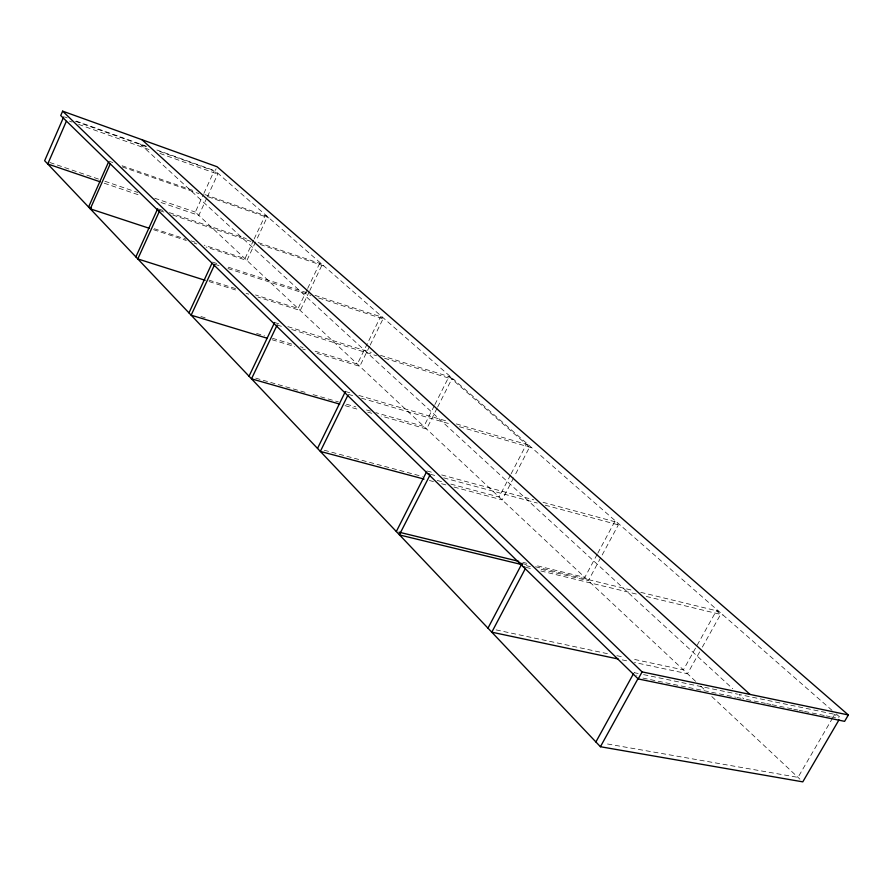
<?xml version="1.0" encoding="UTF-8"?>
<svg xmlns="http://www.w3.org/2000/svg" width="893" height="893" viewBox="0 0 893 893"><rect width="100%" height="100%" fill="white"/><g stroke="black" fill="none" stroke-linecap="round" stroke-linejoin="round"><path stroke-width="0.67" stroke-dasharray="4.46 3.35" d="M695.602 681.326L195.321 212.076L203.314 194.641M203.883 193.39L214.153 170.965L156.599 150.359M832.03 710.348L215.168 170.864L216.106 168.799M206.852 197.866L198.826 215.369L158.094 201.517M207.433 196.616L217.747 174.113L214.153 170.965M253.601 240.184L244.961 258.646L204.229 245.195M254.17 238.956L265.109 215.581L267.096 217.323L256.135 240.742M255.565 241.97L246.903 260.466L206.104 247.015M307.08 289.667L298.095 308.476L255.543 294.947M307.683 288.417L319.661 263.346L321.882 265.288L309.86 290.404M309.268 291.665L300.249 310.496L257.988 297.079M369.568 346.328L359.767 366.32L315.955 353.036M370.182 345.078L383.041 318.846L380.563 316.669L357.345 364.054L313.599 350.759M434.288 405.768L423.874 426.452L375.83 412.655M434.891 404.551L448.978 376.567L529.571 447.136L514.279 476.583M437.034 408.28L426.597 429.008L381.155 415.982M437.648 407.063L451.78 379.023M510.517 474.964L499.087 496.999L450.664 484.051M511.153 473.736L526.39 444.357M513.642 477.811L502.179 499.901L453.689 486.964M597.149 554.386L584.803 577.403L534.996 565.28M597.808 553.169L614.708 521.679L618.347 524.872L601.391 556.439M600.732 557.656L588.342 580.718L538.457 568.629M699.654 651.923L687.487 673.713L634.488 662.472M702.356 647.09L720.618 614.406L716.398 610.712L683.402 669.884L631.831 658.867M832.667 717.916L797.996 777.368L605.454 743.623M833.359 716.722L834.743 714.344L838.694 717.805M642.871 678.077L735.575 697.199M736.937 697.478L741.023 698.326M746.459 699.442L759.965 702.233M761.316 702.512L765.368 703.349M766.73 703.628L770.782 704.454M772.132 704.733L792.392 708.919M793.743 709.198L797.806 710.035M799.157 710.315L803.209 711.152M804.56 711.431L824.819 715.606M826.181 715.885L830.233 716.722M831.584 717.001L835.636 717.838M638.149 673.501L634.063 672.652L636.899 675.398M643.596 674.628L737.551 694.151M833.392 714.065L738.913 694.43L743.757 698.884M496.117 629.9L610.109 654.234M616.896 655.685L623.682 657.136M622.254 659.871L629.052 661.311M525.988 567.379L532.741 569.008M540.857 570.973L636.798 594.158M646.264 596.446L722.995 614.987M522.874 562.333L526.915 563.316M522.014 563.516L528.768 565.157M535.51 566.787L632.679 590.385M640.772 592.349L718.776 611.292M526.323 565.682L530.364 566.664M429.444 480.501L433.485 481.584M441.566 483.738L446.958 485.178M324.237 450.228L422.422 476.494M437.213 480.456L442.593 481.896M426.999 470.979L433.674 472.777M441.689 474.942L533.735 499.812M543.033 502.312L617.018 522.305M430.393 474.272L437.079 476.069M443.754 477.867L537.285 503.049M545.255 505.192L620.668 525.497M255.711 378.141L307.761 393.099M313.097 394.628L338.458 401.917M346.462 404.216L355.805 406.895M366.487 409.965L370.483 411.115M345.066 405.645L359.767 409.854M367.782 412.153L371.801 413.303M348.337 394.349L353.628 395.889M361.553 398.2L451.467 424.387M459.404 426.698L531.815 447.795M345.412 391.502L352.11 393.456M358.796 395.42L447.058 421.183M456.323 423.896L528.634 445.004M200.903 316.524L206.205 318.131M256.592 333.446L264.54 335.857M272.499 338.28L292.391 344.318M300.338 346.741L302.995 347.544M272.142 339.753L294.712 346.596M302.671 349.007L305.328 349.81M274.586 322.529L279.889 324.17M287.836 326.626L371.276 352.489M380.496 355.347L451.155 377.248M277.143 325.007L282.445 326.648M291.732 329.528L376.612 355.771M384.526 358.227L453.957 379.692M208.995 280.156L235.596 288.606M209.118 281.574L235.529 289.957M246.1 293.306L248.745 294.154M214.778 264.272L220.035 265.969M227.927 268.536L310.753 295.393M318.645 297.961L385.151 319.527M212.534 262.084L217.78 263.792M228.284 267.197L307.058 292.792M314.939 295.349L382.662 317.35M154.288 228.72L185.822 239.134M191.08 240.864L195.031 242.159M153.473 229.668L186.369 240.518M194.261 243.119L196.895 243.979M159.01 209.129L162.917 210.447M169.424 212.646L246.323 238.598M258.11 242.572L321.692 264.027M159.691 210.625L164.915 212.378M172.74 215.023L251.067 241.423M260.243 244.515L323.913 265.969M49.885 162.515L99.681 179.482M104.916 181.268L137.678 192.43M154.701 198.235L195.321 212.076M104.235 183.199L141.016 195.701M108.924 161.164L112.864 162.548M122.084 165.752L195.746 191.415M204.91 194.607L267.074 216.262M122.363 166.958L198.96 193.614M208.136 196.806L269.072 218.004M75.425 121.292L147.434 147.077M69.453 121.113L72.076 122.051M78.64 124.395L149.544 149.734M160.037 153.484L217.747 174.113M64.631 116.938L67.232 117.865M76.329 121.124L147.825 146.742M156.889 149.991L215.168 170.864M836.228 714.009L841.474 718.597M140.056 143.952L732.762 688.782M700.67 686.081L705.738 690.836M711.821 696.54L799.916 779.165"/><path stroke-width="1.34" d="M62.633 111.145L60.724 115.532L638.216 678.937L844.611 721.343L848.35 714.958L217.055 166.734L62.633 111.145L642.1 671.893L848.35 714.958M63.637 117.061L44.65 160.718L600.42 746.727L802.785 781.855L838.996 719.858M66.283 121.426L47.742 163.977L100.295 181.859M108.354 162.448L88.574 207.042L91.209 207.902M110.14 164.145L90.293 208.85L149.522 228.374M135.87 256.905L157.704 208.683M188.97 312.896L211.954 263.323M214.778 264.272L191.147 315.184L266.828 338.134M249.035 376.232L274.586 322.529M277.143 325.007L251.502 378.833L339.72 404.105M317.517 448.431L345.412 391.502M347.723 395.599L320.341 451.411L424.052 479.072M396.325 531.525L426.374 472.207M399.383 534.751L429.756 475.511M487.969 628.159L522.014 563.516M525.341 568.607L491.797 632.188L618.179 659.012M595.888 741.949L633.394 673.858M600.42 746.727L638.104 678.457M638.216 678.937L642.1 671.893M523.164 566.698L525.051 567.155M399.015 532.183L518.833 561.34M519.201 562.836L521.077 563.293M399.595 534.974L522.282 564.711M427.68 473.547L429.488 474.027M205.156 280.313L137.801 258.937L159.691 210.625L157.402 209.844M141.954 139.699L749.997 694.43"/></g></svg>
